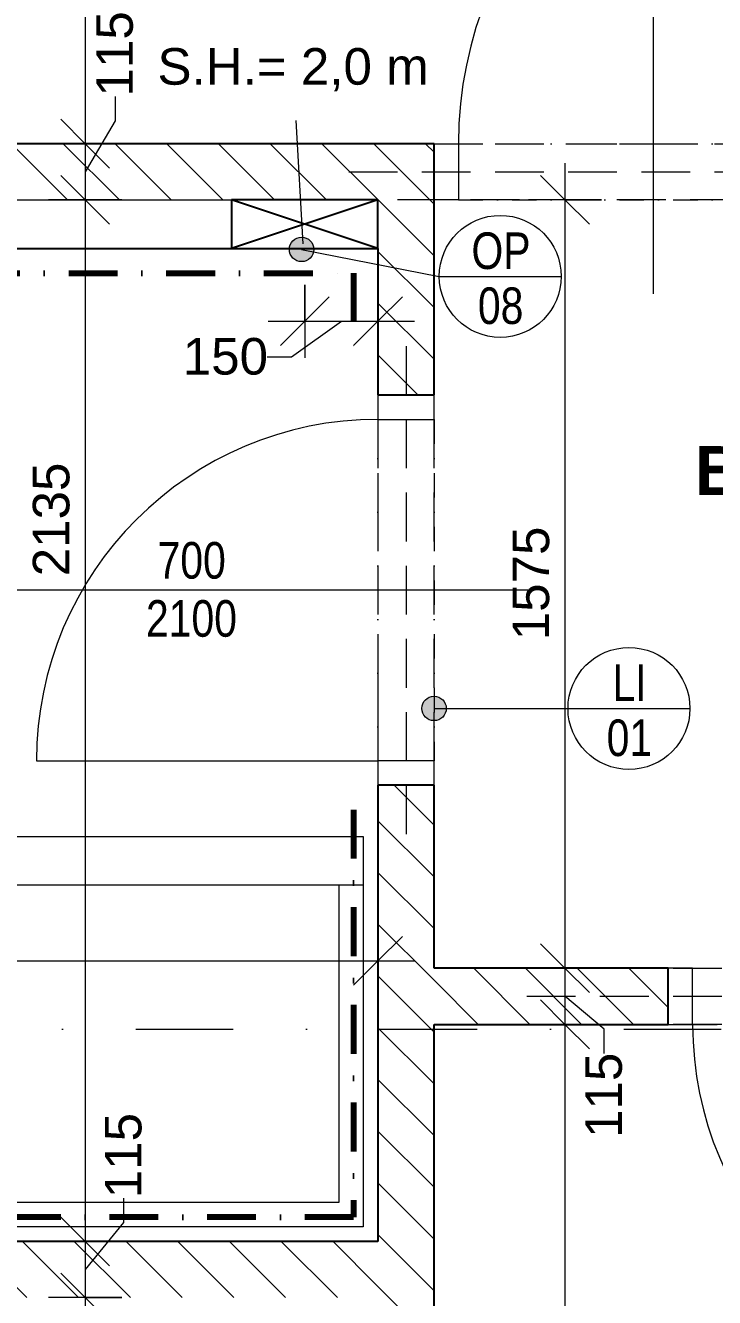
# Model space of a CAD drawing. Header units: millimetres. Extents: x -8633 to 38101, y -2985 to 57546.
# Drawn here: x -4117 to -2704, y 50253 to 52860 of the extents above; entities that cross this region are included whole.
import ezdxf

# ---------------------------------------------------------------- set-up
doc = ezdxf.new("R2010")
doc.units = ezdxf.units.MM
for name, pattern in [('HA_Dash_3mm-S1mm', [150, 100, -50]), ('HA_DashDot_10mm-S3mm', [500, 200, -150, 0, -150]), ('HA_DashDot_2_2mm-S0_6mm', [110, 50, -30, 0, -30]), ('HA_DashDot_4mm-S1mm', [200, 100, -50, 0, -50])]:
    doc.linetypes.add(name, pattern=pattern)
for name, color, linetype, lineweight in [('A-____-____-DIMS', 9, 'Continuous', 5), ('A-____-____-DIMS-50', 9, 'Continuous', 5), ('A-AREA-____-IDEN', 9, 'Continuous', 9), ('A-DETL-____-OTLN', 9, 'Continuous', 25), ('A-DOOR-____-IDEN', 9, 'Continuous', 9), ('A-DOOR-____-MCUT', 9, 'HA_DashDot_2_2mm-S0_6mm', 9), ('A-DOOR-____-OTLN', 9, 'Continuous', 9), ('A-DOOR-FRAM-MCUT', 9, 'Continuous', 9), ('A-GENM-____-HDLN', 9, 'HA_Dash_3mm-S1mm', 9), ('A-GENM-____-IDEN', 9, 'Continuous', 9), ('A-GENM-____-OTLN', 9, 'Continuous', 9), ('A-WALL-____-MCUT', 9, 'Continuous', 25), ('A-WALL-____-PATT', 9, 'Continuous', 25), ('G-____-____-TEXT', 9, 'Continuous', 5), ('I-WALL-____-MCUT', 9, 'Continuous', 25), ('I-WALL-____-OTLN', 9, 'Continuous', 9), ('P-SANR-FIXT-OTLN', 9, 'Continuous', 9), ('S-GRID-____-OTLN', 9, 'Continuous', 5)]:
    doc.layers.add(name, color=color, linetype=linetype, lineweight=lineweight)
doc.styles.add('Arial_1', font='arial.ttf', dxfattribs={"height": 75})
doc.styles.add('Arial_2', font='arial.ttf', dxfattribs={"width": 0.8, "height": 75})
doc.styles.add('Arial_B', font='arialbd.ttf', dxfattribs={"height": 100})
doc.dimstyles.new('Inner_Dimensions', dxfattribs={"dimscale": 304.8, "dimtxt": 76.519455, "dimasz": 0.328084, "dimexe": 0.246063, "dimexo": 0.0625, "dimgap": 0.032808, "dimtad": 1, "dimdec": 0, "dimzin": 0, "dimdsep": 46, "dimtxsty": 'Arial_1', "dimblk1": 'OBLIQUE', "dimblk2": 'OBLIQUE', "dimsah": 1, "dimcen": 0.09, "dimdle": 0.246063, "dimazin": 0, "dimtfac": 1, "dimtdec": 4, "dimtix": 1, "dimtmove": 0, "dimatfit": 3, "dimfxl": 0.246063, "dimfxlon": 1, "dimtvp": 1, "dimtolj": 1, "dimtzin": 0, "dimlwd": 9, "dimlwe": 9, "dimarcsym": 2})
doc.dimstyles.new('Inner_Dimensions_1', dxfattribs={"dimscale": 304.8, "dimtxt": 76.519455, "dimasz": 0.328084, "dimexe": 0.246063, "dimexo": 0.0625, "dimgap": 0.032808, "dimtad": 1, "dimdec": 0, "dimzin": 0, "dimdsep": 46, "dimtxsty": 'Arial_1', "dimblk1": 'OBLIQUE', "dimblk2": 'OBLIQUE', "dimsah": 1, "dimcen": 0.09, "dimdle": 0.246063, "dimazin": 0, "dimtfac": 1, "dimtdec": 4, "dimtix": 1, "dimtmove": 2, "dimatfit": 3, "dimfxl": 0.246063, "dimfxlon": 1, "dimtvp": 1, "dimtolj": 1, "dimtzin": 0, "dimlwd": 9, "dimlwe": 9, "dimarcsym": 2})
doc.dimstyles.new('Inner_Dimensions_2', dxfattribs={"dimscale": 304.8, "dimtxt": 76.519455, "dimasz": 0.328084, "dimexe": 0.246063, "dimexo": 0.0625, "dimgap": 0.032808, "dimtad": 1, "dimdec": 0, "dimzin": 0, "dimdsep": 46, "dimtxsty": 'Arial_1', "dimblk1": 'OBLIQUE', "dimblk2": 'OBLIQUE', "dimsah": 1, "dimcen": 0.09, "dimdle": 0.246063, "dimazin": 0, "dimtfac": 1, "dimtdec": 4, "dimtix": 1, "dimtmove": 1, "dimatfit": 3, "dimfxl": 0.246063, "dimfxlon": 1, "dimtvp": 1, "dimtolj": 1, "dimtzin": 0, "dimlwd": 9, "dimlwe": 9, "dimarcsym": 2})
pattern_1 = [(135, (0, 0), (-53.03301, -53.03301), [])]

# ---------------------------------------------------------------- blocks, each defined once
blk = doc.blocks.new('HA_DR_Single_Swing_Solid - In_BJ_800x2100-2124336-DPS_1NP - B')
at = {"layer": 'A-DOOR-____-MCUT'}
for p, q in [((-400, 57.5), (400, 57.5)), ((-400, -57.5), (400, -57.5))]:
    blk.add_line(p, q, dxfattribs=at)
at = {"layer": 'A-DOOR-____-OTLN', "lineweight": 5}
blk.add_line((400, 857.5), (400, 57.5), dxfattribs=at)
blk.add_arc((400, 57.5), 800, 90, 180, dxfattribs=at)
at = {"layer": 'A-DOOR-FRAM-MCUT'}
for p, q in [((-450, 57.5), (-400, 57.5)), ((-400, 57.5), (-400, -57.5)), ((400, 57.5), (450, 57.5)), ((400, -57.5), (400, 57.5)), ((-400, -57.5), (-450, -57.5)), ((450, -57.5), (400, -57.5))]:
    blk.add_line(p, q, dxfattribs=at)
blk = doc.blocks.new('HA_DR_Single_Swing_Solid - In_BJ_700x2100-2124342-DPS_1NP - B')
at = {"layer": 'A-DOOR-____-MCUT'}
for p, q in [((-350, 57.5), (350, 57.5)), ((-350, -57.5), (350, -57.5))]:
    blk.add_line(p, q, dxfattribs=at)
at = {"layer": 'A-DOOR-____-OTLN', "lineweight": 5}
blk.add_line((350, -757.5), (350, -57.5), dxfattribs=at)
blk.add_arc((350, -57.5), 700, 180, 270, dxfattribs=at)
at = {"layer": 'A-DOOR-FRAM-MCUT'}
for p, q in [((-350, 57.5), (-400, 57.5)), ((-350, -57.5), (-350, 57.5)), ((400, 57.5), (350, 57.5)), ((350, 57.5), (350, -57.5)), ((-400, -57.5), (-350, -57.5)), ((350, -57.5), (400, -57.5))]:
    blk.add_line(p, q, dxfattribs=at)
blk = doc.blocks.new('ABMV_Bathtub_Generic - 800_1700-1419220-DPS_1NP - B')
at = {"layer": 'P-SANR-FIXT-OTLN'}
for p, q in [((100, 1700), (800, 1700)), ((100, 1700), (800, 1700)), ((800, 1700), (800, 0)), ((800, 1700), (800, 0)), ((100, 1650), (750, 1650)), ((100, 1650), (750, 1650)), ((750, 1650), (750, 50)), ((750, 1650), (750, 50)), ((750, 50), (100, 50)), ((750, 50), (100, 50)), ((800, 0), (100, 0)), ((800, 0), (100, 0))]:
    blk.add_line(p, q, dxfattribs=at)
blk.add_circle((400, 180), 30, dxfattribs=at)
blk = doc.blocks.new('HA_GM_Tiling_LineBased - Generic Tiles-1696962-DPS_1NP - B')
at = {"layer": 'A-GENM-____-OTLN', "linetype": 'HA_DashDot_4mm-S1mm', "lineweight": 80}
blk.add_line((50, -50), (885, -50), dxfattribs=at)
blk = doc.blocks.new('HA_GM_Tiling_LineBased - Generic Tiles-1696963-DPS_1NP - B')
at = {"layer": 'A-GENM-____-OTLN', "linetype": 'HA_DashDot_4mm-S1mm', "lineweight": 80}
blk.add_line((50, -50), (1730, -50), dxfattribs=at)
blk = doc.blocks.new('HA_GM_Tiling_LineBased - Generic Tiles-2044023-DPS_1NP - B')
at = {"layer": 'A-GENM-____-OTLN', "linetype": 'HA_DashDot_4mm-S1mm', "lineweight": 80}
blk.add_line((50, -50), (2835, -50), dxfattribs=at)
blk = doc.blocks.new('HA_GM_Tiling_LineBased - Generic Tiles-2043971-DPS_1NP - B')
at = {"layer": 'A-GENM-____-OTLN', "linetype": 'HA_DashDot_4mm-S1mm', "lineweight": 80}
blk.add_line((50, -50), (250, -50), dxfattribs=at)
blk = doc.blocks.new('TB_Porotherm KP11_5_1000mm - TB_Porotherm KP11_5_1000mm-1908785-DPS_1NP - B')
at = {"layer": 'A-GENM-____-HDLN'}
for p, q in [((-500, 57.5), (500, 57.5)), ((-500, 0), (500, 0)), ((500, -57.5), (-500, -57.5))]:
    blk.add_line(p, q, dxfattribs=at)
blk = doc.blocks.new('TB_Porotherm KP11_5_1250mm - TB_Porotherm KP11_5_1250mm-1919733-DPS_1NP - B')
at = {"layer": 'A-GENM-____-HDLN'}
for p, q in [((-625, 57.5), (625, 57.5)), ((-625, 0), (625, 0)), ((625, -57.5), (-625, -57.5))]:
    blk.add_line(p, q, dxfattribs=at)
blk = doc.blocks.new('TB_Porotherm KP11_5_1000mm - TB_Porotherm KP11_5_1000mm-1925202-DPS_1NP - B')
at = {"layer": 'A-GENM-____-HDLN'}
for p, q in [((500, 57.5), (-500, 57.5)), ((-500, 0), (500, 0)), ((-500, -57.5), (500, -57.5))]:
    blk.add_line(p, q, dxfattribs=at)
blk = doc.blocks.new('HA_TAG_Door_TypeMark_wDimensions - Scale50_Left with Bouble-921048-DPS_1NP - B')
at = {"layer": 'A-DOOR-____-IDEN'}
for p, q in [((-2.5, 22), (2.5, 22)), ((0, -5), (0, 19.5))]:
    blk.add_line(p, q, dxfattribs=at)
blk.add_circle((0, 22), 2.5, dxfattribs=at)
blk = doc.blocks.new('DIMBLOCK86-DPS_1NP - B')
at = {"layer": 'A-____-____-DIMS-50', "lineweight": 9}
for p, q in [((-5174.3, 51017.8), (-5174.3, 50867.8)), ((-5174.3, 50942.8), (-5174.3, 51017.8)), ((-3394.3, 51017.8), (-3394.3, 50867.8)), ((-3394.3, 50942.8), (-3394.3, 51017.8)), ((-5174.3, 50942.8), (-5124.3, 50992.8)), ((-3394.3, 50942.8), (-3344.3, 50992.8)), ((-5174.3, 50942.8), (-5224.3, 50892.8)), ((-5174.3, 50942.8), (-3319.3, 50942.8)), ((-3394.3, 50942.8), (-3444.3, 50892.8))]:
    blk.add_line(p, q, dxfattribs=at)
at = {"layer": 'A-____-____-DIMS-50', "color": 0, "lineweight": 9, "insert": (-4399.7, 51050.1), "char_height": 75, "width": 276.883, "attachment_point": 1, "line_spacing_factor": 0.941778, "style": 'Arial_1'}
blk.add_mtext('1780', dxfattribs=at)
blk = doc.blocks.new('_Oblique')
at = {"color": 0, "linetype": 'ByBlock', "lineweight": -2}
blk.add_line((-0.5, -0.5), (0.5, 0.5), dxfattribs=at)
blk = doc.blocks.new('DIMBLOCK87-DPS_1NP - B')
at = {"layer": 'A-____-____-DIMS-50', "lineweight": 9}
for p, q in [((-3994.5, 55577.7), (-3994.5, 52617.7)), ((-3994.5, 55502.7), (-4044.5, 55552.7)), ((-3919.5, 55502.7), (-4069.5, 55502.7)), ((-3994.5, 55502.7), (-3944.5, 55452.7)), ((-3994.5, 55502.7), (-3919.5, 55502.7)), ((-3994.5, 52617.7), (-4044.5, 52667.7)), ((-3919.5, 52617.7), (-4069.5, 52617.7)), ((-3994.5, 52617.7), (-3944.5, 52567.7)), ((-3994.5, 52617.7), (-3919.5, 52617.7))]:
    blk.add_line(p, q, dxfattribs=at)
at = {"layer": 'A-____-____-DIMS-50', "color": 0, "lineweight": 9, "insert": (-4101.8, 53944.9), "char_height": 75, "width": 276.883, "attachment_point": 1, "rotation": 90, "line_spacing_factor": 0.941778, "style": 'Arial_1'}
blk.add_mtext('2885', dxfattribs=at)
blk = doc.blocks.new('DIMBLOCK88-DPS_1NP - B')
at = {"layer": 'A-____-____-DIMS-50', "lineweight": 9}
for p, q in [((-3933.3, 52714.5), (-3933.3, 52664.5)), ((-3994.5, 52617.7), (-4044.5, 52667.7)), ((-3933.3, 52664.5), (-3994.5, 52560.2)), ((-3919.5, 52617.7), (-4069.5, 52617.7)), ((-3994.5, 52617.7), (-3994.5, 52502.7)), ((-3994.5, 52617.7), (-3944.5, 52567.7)), ((-3994.5, 52617.7), (-3919.5, 52617.7)), ((-3994.5, 52502.7), (-4044.5, 52552.7)), ((-3919.5, 52502.7), (-4069.5, 52502.7)), ((-3994.5, 52502.7), (-3944.5, 52452.7)), ((-3994.5, 52502.7), (-3919.5, 52502.7))]:
    blk.add_line(p, q, dxfattribs=at)
at = {"layer": 'A-____-____-DIMS-50', "color": 0, "lineweight": 9, "insert": (-3971.8, 52714.5), "char_height": 75, "width": 207.662, "attachment_point": 1, "rotation": 90, "line_spacing_factor": 0.941778, "style": 'Arial_1'}
blk.add_mtext('115', dxfattribs=at)
blk = doc.blocks.new('DIMBLOCK89-DPS_1NP - B')
at = {"layer": 'A-____-____-DIMS-50', "lineweight": 9}
for p, q in [((-3994.5, 52502.7), (-4044.5, 52552.7)), ((-3919.5, 52502.7), (-4069.5, 52502.7)), ((-3994.5, 52502.7), (-3994.5, 50367.7)), ((-3994.5, 52502.7), (-3944.5, 52452.7)), ((-3994.5, 52502.7), (-3919.5, 52502.7)), ((-3994.5, 50367.7), (-4044.5, 50417.7)), ((-3919.5, 50367.7), (-4069.5, 50367.7)), ((-3994.5, 50367.7), (-3944.5, 50317.7)), ((-3994.5, 50367.7), (-3919.5, 50367.7))]:
    blk.add_line(p, q, dxfattribs=at)
at = {"layer": 'A-____-____-DIMS-50', "color": 0, "lineweight": 9, "insert": (-4101.8, 51731), "char_height": 75, "width": 276.883, "attachment_point": 1, "rotation": 90, "line_spacing_factor": 0.941778, "style": 'Arial_1'}
blk.add_mtext('2135', dxfattribs=at)
blk = doc.blocks.new('DIMBLOCK90-DPS_1NP - B')
at = {"layer": 'A-____-____-DIMS-50', "lineweight": 9}
for p, q in [((-3915.6, 50456.3), (-3915.6, 50406.3)), ((-3994.5, 50367.7), (-4044.5, 50417.7)), ((-3915.6, 50406.3), (-3994.5, 50310.2)), ((-3919.5, 50367.7), (-4069.5, 50367.7)), ((-3994.5, 50367.7), (-3994.5, 50252.7)), ((-3994.5, 50367.7), (-3944.5, 50317.7)), ((-3994.5, 50367.7), (-3919.5, 50367.7)), ((-3994.5, 50252.7), (-4044.5, 50302.7)), ((-3919.5, 50252.7), (-4069.5, 50252.7)), ((-3994.5, 50252.7), (-3944.5, 50202.7)), ((-3994.5, 50252.7), (-3919.5, 50252.7))]:
    blk.add_line(p, q, dxfattribs=at)
at = {"layer": 'A-____-____-DIMS-50', "color": 0, "lineweight": 9, "insert": (-3954.1, 50456.3), "char_height": 75, "width": 207.662, "attachment_point": 1, "rotation": 90, "line_spacing_factor": 0.941778, "style": 'Arial_1'}
blk.add_mtext('115', dxfattribs=at)
blk = doc.blocks.new('DIMBLOCK91-DPS_1NP - B')
at = {"layer": 'A-____-____-DIMS-50', "lineweight": 9}
for p, q in [((-3994.5, 50252.7), (-4044.5, 50302.7)), ((-3919.5, 50252.7), (-4069.5, 50252.7)), ((-3994.5, 50252.7), (-3994.5, 50152.7)), ((-3994.5, 50252.7), (-3944.5, 50202.7)), ((-3994.5, 50252.7), (-3919.5, 50252.7)), ((-3994.5, 50152.7), (-4044.5, 50202.7)), ((-3915.6, 50089.7), (-3994.5, 50202.7)), ((-3919.5, 50152.7), (-4069.5, 50152.7)), ((-3994.5, 50152.7), (-3944.5, 50102.7)), ((-3994.5, 50152.7), (-3919.5, 50152.7)), ((-3915.6, 50039.7), (-3915.6, 50089.7))]:
    blk.add_line(p, q, dxfattribs=at)
at = {"layer": 'A-____-____-DIMS-50', "color": 0, "lineweight": 9, "insert": (-3954.1, 49866.7), "char_height": 75, "width": 207.662, "attachment_point": 1, "rotation": 90, "line_spacing_factor": 0.941778, "style": 'Arial_1'}
blk.add_mtext('100', dxfattribs=at)
blk = doc.blocks.new('DIMBLOCK111-DPS_1NP - B')
at = {"layer": 'A-____-____-DIMS-50', "lineweight": 9}
for p, q in [((-3011, 52577.7), (-3011, 50927.7)), ((-3011, 52502.7), (-3061, 52552.7)), ((-2936, 52502.7), (-3086, 52502.7)), ((-3011, 52502.7), (-2961, 52452.7)), ((-3011, 52502.7), (-2936, 52502.7)), ((-3011, 50927.7), (-3061, 50977.7)), ((-2936, 50927.7), (-3086, 50927.7)), ((-3011, 50927.7), (-2961, 50877.7)), ((-3011, 50927.7), (-2936, 50927.7))]:
    blk.add_line(p, q, dxfattribs=at)
at = {"layer": 'A-____-____-DIMS-50', "color": 0, "lineweight": 9, "insert": (-3118.4, 51599.9), "char_height": 75, "width": 276.883, "attachment_point": 1, "rotation": 90, "line_spacing_factor": 0.941778, "style": 'Arial_1'}
blk.add_mtext('1575', dxfattribs=at)
blk = doc.blocks.new('DIMBLOCK112-DPS_1NP - B')
at = {"layer": 'A-____-____-DIMS-50', "lineweight": 9}
for p, q in [((-3011, 50927.7), (-3061, 50977.7)), ((-2936, 50927.7), (-3086, 50927.7)), ((-3011, 50927.7), (-3011, 50812.7)), ((-3011, 50927.7), (-2961, 50877.7)), ((-3011, 50927.7), (-2936, 50927.7)), ((-3011, 50812.7), (-3061, 50862.7)), ((-2930.8, 50802.9), (-3011, 50870.2)), ((-2936, 50812.7), (-3086, 50812.7)), ((-3011, 50812.7), (-2961, 50762.7)), ((-3011, 50812.7), (-2936, 50812.7)), ((-2930.8, 50752.9), (-2930.8, 50802.9))]:
    blk.add_line(p, q, dxfattribs=at)
at = {"layer": 'A-____-____-DIMS-50', "color": 0, "lineweight": 9, "insert": (-2969.3, 50579.8), "char_height": 75, "width": 207.662, "attachment_point": 1, "rotation": 90, "line_spacing_factor": 0.941778, "style": 'Arial_1'}
blk.add_mtext('115', dxfattribs=at)
blk = doc.blocks.new('DIMBLOCK113-DPS_1NP - B')
at = {"layer": 'A-____-____-DIMS-50', "lineweight": 9}
for p, q in [((-3011, 50812.7), (-3061, 50862.7)), ((-2936, 50812.7), (-3086, 50812.7)), ((-3011, 50812.7), (-3011, 48942.7)), ((-3011, 50812.7), (-2961, 50762.7)), ((-3011, 50812.7), (-2936, 50812.7)), ((-3011, 48942.7), (-3061, 48992.7)), ((-2936, 48942.7), (-3086, 48942.7)), ((-3011, 48942.7), (-2961, 48892.7)), ((-3011, 48942.7), (-2936, 48942.7))]:
    blk.add_line(p, q, dxfattribs=at)
at = {"layer": 'A-____-____-DIMS-50', "color": 0, "lineweight": 9, "insert": (-3118.4, 49762.4), "char_height": 75, "width": 276.883, "attachment_point": 1, "rotation": 90, "line_spacing_factor": 0.941778, "style": 'Arial_1'}
blk.add_mtext('1870', dxfattribs=at)
blk = doc.blocks.new('HA_TAG_GM_Products - Generic-588599-DPS_1NP - B')
at = {"layer": 'A-GENM-____-IDEN'}
blk.add_line((-2.5, 0), (2.5, 0), dxfattribs=at)
blk.add_circle((0, 0), 2.5, dxfattribs=at)
blk = doc.blocks.new('DIMBLOCK258-DPS_1NP - B')
at = {"layer": 'A-____-____-DIMS-50', "lineweight": 9}
for p, q in [((-3544.3, 52328.8), (-3544.3, 52178.8)), ((-3544.3, 52253.8), (-3544.3, 52328.8)), ((-3394.3, 52328.8), (-3394.3, 52178.8)), ((-3394.3, 52253.8), (-3394.3, 52328.8)), ((-3544.3, 52253.8), (-3494.3, 52303.8)), ((-3394.3, 52253.8), (-3344.3, 52303.8)), ((-3619.3, 52253.8), (-3319.3, 52253.8)), ((-3544.3, 52253.8), (-3594.3, 52203.8)), ((-3571.4, 52181), (-3469.3, 52253.8)), ((-3394.3, 52253.8), (-3444.3, 52203.8)), ((-3621.4, 52181), (-3571.4, 52181))]:
    blk.add_line(p, q, dxfattribs=at)
at = {"layer": 'A-____-____-DIMS-50', "color": 0, "lineweight": 9, "insert": (-3794.4, 52219.5), "char_height": 75, "width": 207.662, "attachment_point": 1, "line_spacing_factor": 0.941778, "style": 'Arial_1'}
blk.add_mtext('150', dxfattribs=at)

msp = doc.modelspace()

# ---------------------------------------------------------------- hatches: boundary and pattern name
at = {"layer": 'A-GENM-____-IDEN'}
h = msp.add_hatch(color=256, dxfattribs=at)
edge = h.paths.add_edge_path()
edge.add_arc((-3550.9, 52401), 25, 0, 360)
h = msp.add_hatch(color=256, dxfattribs=at)
edge = h.paths.add_edge_path()
edge.add_arc((-3279.3, 51460.2), 25, 0, 360)
at = {"layer": 'A-WALL-____-PATT', "lineweight": 5}
h = msp.add_hatch(dxfattribs=at)
h.set_pattern_fill('FP_2', color=256, style=0, pattern_type=2)
h.set_pattern_definition(pattern_1)
h.paths.add_polyline_path([(-1053.6, 52502.7), (-934.3, 52502.7), (-934.3, 52617.7), (-2379.3, 52617.7), (-2379.3, 52502.7)])
h.paths.add_polyline_path([(60.7, 52502.7), (60.7, 52617.7), (-34.3, 52617.7), (-34.3, 52502.7)])
h.paths.add_polyline_path([(-3394.3, 52502.7), (-3279.3, 52502.7), (-3279.3, 52617.7), (-6379.3, 52617.7), (-6379.3, 52502.7), (-4147.4, 52502.7)])
h = msp.add_hatch(dxfattribs=at)
h.set_pattern_fill('FP_2', color=256, style=0, pattern_type=2)
h.set_pattern_definition(pattern_1)
h.paths.add_polyline_path([(-3394.3, 44052.7), (-3279.3, 44052.7), (-3279.3, 44152.7), (-3394.3, 44152.7)])
h.paths.add_polyline_path([(-3394.3, 45052.7), (-3279.3, 45052.7), (-3279.3, 51302.7), (-3394.3, 51302.7), (-3394.3, 48277.7)])
h.paths.add_polyline_path([(-3279.3, 52102.7), (-3279.3, 52502.7), (-3394.3, 52502.7), (-3394.3, 52102.7)])
h = msp.add_hatch(dxfattribs=at)
h.set_pattern_fill('FP_2', color=256, style=0, pattern_type=2)
h.set_pattern_definition(pattern_1)
h.paths.add_polyline_path([(-1899.3, 50812.7), (-1784.3, 50812.7), (-1784.3, 50927.7), (-1999.3, 50927.7), (-1999.3, 50812.7)])
h.paths.add_polyline_path([(-2799.3, 50812.7), (-2799.3, 50927.7), (-3279.3, 50927.7), (-3279.3, 50812.7)])
h = msp.add_hatch(dxfattribs=at)
h.set_pattern_fill('FP_2', color=256, style=0, pattern_type=2)
h.set_pattern_definition(pattern_1)
h.paths.add_polyline_path([(-3394.3, 50252.7), (-3394.3, 50367.7), (-6379.3, 50367.7), (-6379.3, 50252.7), (-4147.4, 50252.7)])

# ---------------------------------------------------------------- linework, layer by layer
at = {"layer": 'A-DETL-____-OTLN'}
for p, q in [((-3394.3, 52502.7), (-3694.3, 52502.7)), ((-3694.3, 52502.7), (-3694.3, 52402.7)), ((-3394.3, 52502.7), (-3694.3, 52402.7)), ((-3394.3, 52402.7), (-3694.3, 52502.7)), ((-3394.3, 52402.7), (-3394.3, 52502.7)), ((-3694.3, 52402.7), (-3394.3, 52402.7))]:
    msp.add_line(p, q, dxfattribs=at)
at = {"layer": 'A-GENM-____-IDEN'}
for p, q in [((-3550.9, 52401), (-3268.6, 52345.8)), ((-3279.3, 51460.2), (-3004.7, 51460.2))]:
    msp.add_line(p, q, dxfattribs=at)
for centre in [(-3550.9, 52401), (-3279.3, 51460.2)]:
    msp.add_circle(centre, 25, dxfattribs=at)
at = {"layer": 'A-WALL-____-MCUT', "lineweight": 9}
for p in [(-6379.3, 52502.7), (-3394.3, 52402.7)]:
    msp.add_line(p, (-3394.3, 52502.7), dxfattribs=at)
at = {"layer": 'G-____-____-TEXT', "color": 250, "lineweight": 9}
msp.add_line((-3547.8, 52412.4), (-3561.8, 52665.6), dxfattribs=at)
at = {"layer": 'I-WALL-____-MCUT'}
for p, q in [((-3279.3, 52617.7), (-6379.3, 52617.7)), ((-3279.3, 52102.7), (-3279.3, 52617.7)), ((-6379.3, 52402.7), (-3394.3, 52402.7)), ((-3394.3, 52402.7), (-3394.3, 52102.7)), ((-3394.3, 52102.7), (-3279.3, 52102.7)), ((-3394.3, 51302.7), (-3394.3, 50367.7)), ((-3279.3, 51302.7), (-3394.3, 51302.7)), ((-3279.3, 50927.7), (-3279.3, 51302.7)), ((-2799.3, 50927.7), (-3279.3, 50927.7)), ((-2799.3, 50812.7), (-2799.3, 50927.7)), ((-3279.3, 48942.7), (-3279.3, 50812.7)), ((-3279.3, 50812.7), (-2799.3, 50812.7)), ((-3394.3, 50367.7), (-5174.3, 50367.7))]:
    msp.add_line(p, q, dxfattribs=at)
at = {"layer": 'I-WALL-____-OTLN'}
for p, q in [((-5124.3, 51197.7), (-3424.3, 51197.7)), ((-3424.3, 51197.7), (-3424.3, 51097.7)), ((-3424.3, 51097.7), (-5124.3, 51097.7))]:
    msp.add_line(p, q, dxfattribs=at)
at = {"layer": 'S-GRID-____-OTLN', "linetype": 'HA_DashDot_10mm-S3mm', "lineweight": 9}
msp.add_line((-6891.4, 50802.7), (21515.9, 50802.7), dxfattribs=at)

# ---------------------------------------------------------------- block references
at = {"layer": 'A-DOOR-____-IDEN', "xscale": 49.99999999999998, "yscale": 49.99999999999998, "zscale": 49.99999999999998}
msp.add_blockref('HA_TAG_Door_TypeMark_wDimensions - Scale50_Left with Bouble-921048-DPS_1NP - B', (-2829.3, 52560.2), dxfattribs=at)
at = {"layer": 'A-DOOR-____-IDEN', "xscale": 49.99999999999998, "yscale": 49.99999999999998, "zscale": 49.99999999999998, "rotation": 89.99999999999972}
msp.add_blockref('HA_TAG_Door_TypeMark_wDimensions - Scale50_Left with Bouble-921048-DPS_1NP - B', (-3336.8, 51702.7), dxfattribs=at)
at = {"layer": 'A-DOOR-____-OTLN'}
for name, p in [('HA_DR_Single_Swing_Solid - In_BJ_800x2100-2124336-DPS_1NP - B', (-2829.3, 52560.2)), ('HA_DR_Single_Swing_Solid - In_BJ_700x2100-2124342-DPS_1NP - B', (-2399.3, 50870.2))]:
    msp.add_blockref(name, p, dxfattribs=at)
at = {"layer": 'A-DOOR-____-OTLN', "rotation": 269.9999999999998}
msp.add_blockref('HA_DR_Single_Swing_Solid - In_BJ_700x2100-2124342-DPS_1NP - B', (-3336.8, 51702.7), dxfattribs=at)
at = {"layer": 'A-GENM-____-IDEN', "xscale": 49.99999999999998, "yscale": 49.99999999999998, "zscale": 49.99999999999998}
for p in [(-3143.6, 52345.8), (-2879.7, 51460.2)]:
    msp.add_blockref('HA_TAG_GM_Products - Generic-588599-DPS_1NP - B', p, dxfattribs=at)
at = {"layer": 'A-GENM-____-OTLN'}
for name, p in [('TB_Porotherm KP11_5_1250mm - TB_Porotherm KP11_5_1250mm-1919733-DPS_1NP - B', (-2829.3, 52560.2)), ('TB_Porotherm KP11_5_1000mm - TB_Porotherm KP11_5_1000mm-1908785-DPS_1NP - B', (-2589.3, 50870.2))]:
    msp.add_blockref(name, p, dxfattribs=at)
at = {"layer": 'A-GENM-____-OTLN', "linetype": 'HA_DashDot_4mm-S1mm', "lineweight": 80}
msp.add_blockref('HA_GM_Tiling_LineBased - Generic Tiles-2044023-DPS_1NP - B', (-6279.3, 52402.7), dxfattribs=at)
for name, p, rotation in [('HA_GM_Tiling_LineBased - Generic Tiles-2043971-DPS_1NP - B', (-3394.3, 52402.7), 269.9999999999999), ('HA_GM_Tiling_LineBased - Generic Tiles-1696962-DPS_1NP - B', (-3394.3, 51302.7), 269.9999999999999), ('HA_GM_Tiling_LineBased - Generic Tiles-1696963-DPS_1NP - B', (-3394.3, 50367.7), 180)]:
    msp.add_blockref(name, p, dxfattribs=dict(at, rotation=rotation))
at = {"layer": 'A-GENM-____-OTLN', "rotation": 269.9999999999998}
msp.add_blockref('TB_Porotherm KP11_5_1000mm - TB_Porotherm KP11_5_1000mm-1925202-DPS_1NP - B', (-3336.8, 51702.7), dxfattribs=at)
at = {"layer": 'P-SANR-FIXT-OTLN', "rotation": 269.9999999999999}
msp.add_blockref('ABMV_Bathtub_Generic - 800_1700-1419220-DPS_1NP - B', (-5124.3, 51197.7), dxfattribs=at)

# ---------------------------------------------------------------- texts
at = {"layer": 'A-AREA-____-IDEN', "lineweight": 5, "insert": (-2745.2, 51997.8), "char_height": 100, "width": 653.375, "attachment_point": 1, "style": 'Arial_B'}
msp.add_mtext('B.1.1.07', dxfattribs=at)
at = {"layer": 'A-DOOR-____-IDEN', "lineweight": 5, "char_height": 75, "attachment_point": 1, "style": 'Arial_2'}
for s, insert, width in [('700', (-3846, 51801.3), 173.164), ('2100', (-3869.8, 51682.2), 230.886)]:
    msp.add_mtext(s, dxfattribs=dict(at, insert=insert, width=width))
at = {"layer": 'A-GENM-____-IDEN', "lineweight": 5, "char_height": 75, "attachment_point": 1, "style": 'Arial_2'}
for s, insert, width in [('OP', (-3202.6, 52435.9), 147.51), ('08', (-3189.4, 52323.2), 115.443), ('LI', (-2913.5, 51550.3), 86.582), ('01', (-2925.5, 51437.6), 115.443)]:
    msp.add_mtext(s, dxfattribs=dict(at, insert=insert, width=width))
at = {"layer": 'G-____-____-TEXT', "color": 7, "lineweight": 9, "insert": (-3846.3, 52813.7), "char_height": 75, "width": 685.443, "attachment_point": 1, "style": 'Arial_1'}
msp.add_mtext('S.H.= 2,0 m', dxfattribs=at)

# ---------------------------------------------------------------- dimensions: what is measured, and where the dimension line sits
at = {"layer": 'A-____-____-DIMS', "lineweight": 9}
for base, p1, p2, override, picture, middle in [((-3994.5, 52617.7), (-3919.5, 55502.7), (-3919.5, 52617.7), {"dimpost": '<>', "dimfxl": 2885}, 'DIMBLOCK87-DPS_1NP - B', (-4042.8, 54060.2)), ((-3011, 50927.7), (-2936, 52502.7), (-2936, 50927.7), {"dimpost": '<>', "dimfxl": 1575}, 'DIMBLOCK111-DPS_1NP - B', (-3059.3, 51715.2)), ((-3011, 48942.7), (-2936, 50812.7), (-2936, 48942.7), {"dimpost": '<>', "dimfxl": 1870}, 'DIMBLOCK113-DPS_1NP - B', (-3059.3, 49877.7))]:
    dim = msp.add_linear_dim(base=base, p1=p1, p2=p2, angle=90, dimstyle='Inner_Dimensions', override=override, dxfattribs=at)
    dim.commit()
    dim.dimension.update_dxf_attribs({"geometry": picture, "text_midpoint": middle})
for base, p1, p2, dimstyle, override, picture, middle in [((-3994.5, 52502.7), (-3919.5, 52617.7), (-3919.5, 52502.7), 'Inner_Dimensions_2', {"dimpost": '<>', "dimfxl": 115}, 'DIMBLOCK88-DPS_1NP - B', (-3921.8, 52818.3)), ((-3994.5, 50367.7), (-3919.5, 52502.7), (-3919.5, 50367.7), 'Inner_Dimensions_1', {"dimpost": '<>', "dimfxl": 2135}, 'DIMBLOCK89-DPS_1NP - B', (-4051.8, 51869.4)), ((-3011, 50812.7), (-2936, 50927.7), (-2936, 50812.7), 'Inner_Dimensions_2', {"dimpost": '<>', "dimfxl": 115}, 'DIMBLOCK112-DPS_1NP - B', (-2919.3, 50683.7)), ((-3994.5, 50252.7), (-3919.5, 50367.7), (-3919.5, 50252.7), 'Inner_Dimensions_2', {"dimpost": '<>', "dimfxl": 115}, 'DIMBLOCK90-DPS_1NP - B', (-3904.1, 50560.1)), ((-3994.5, 50152.7), (-3919.5, 50252.7), (-3919.5, 50152.7), 'Inner_Dimensions_2', {"dimpost": '<>', "dimfxl": 100}, 'DIMBLOCK91-DPS_1NP - B', (-3904.1, 49970.5))]:
    dim = msp.add_linear_dim(base=base, p1=p1, p2=p2, angle=90, dimstyle=dimstyle, override=override, dxfattribs=at)
    dim.commit()
    dim.dimension.update_dxf_attribs({"geometry": picture, "text_midpoint": middle, "dimtype": 160, "text_rotation": 90})
dim = msp.add_linear_dim(base=(-3394.3, 52253.8), p1=(-3544.3, 52328.8), p2=(-3394.3, 52328.8), dimstyle='Inner_Dimensions_2', override={"dimpost": '<>', "dimfxl": 150}, dxfattribs=at)
dim.commit()
dim.dimension.update_dxf_attribs({"geometry": 'DIMBLOCK258-DPS_1NP - B', "text_midpoint": (-3690.6, 52169.5), "dimtype": 160})
dim = msp.add_linear_dim(base=(-3394.3, 50942.8), p1=(-5174.3, 51017.8), p2=(-3394.3, 51017.8), dimstyle='Inner_Dimensions', override={"dimpost": '<>', "dimfxl": 1780}, dxfattribs=at)
dim.commit()
dim.dimension.update_dxf_attribs({"geometry": 'DIMBLOCK86-DPS_1NP - B', "text_midpoint": (-4284.3, 50991.1)})

doc.saveas('drawing.dxf')
